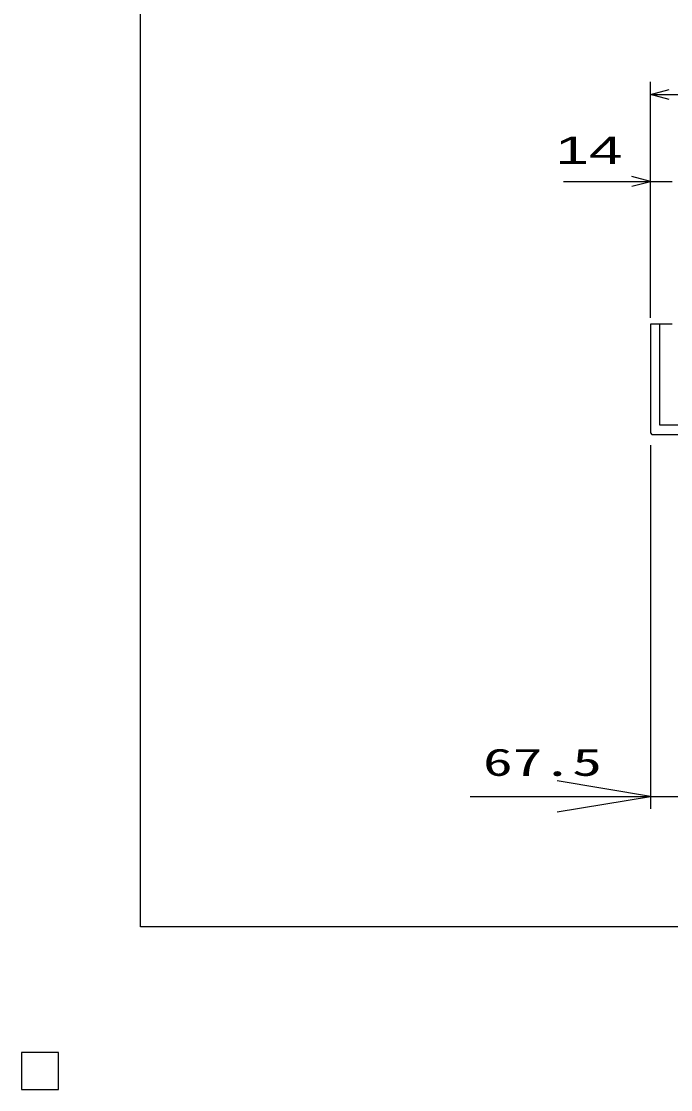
# Model space of a CAD drawing. Units: millimetres, scale not verified. Extents: x -1456 to 1389, y -1026 to 839.
# Drawn here: x -1456 to -1038, y -1026 to -338 of the extents above; entities that cross this region are included whole.
import ezdxf
from ezdxf.enums import TextEntityAlignment as Align

# ---------------------------------------------------------------- set-up
doc = ezdxf.new("R2010")
doc.units = ezdxf.units.MM
doc.header["$LTSCALE"] = 8
for name, color, linetype, lineweight in [('0_2', 150, 'Continuous', 25), ('16', 3, 'Continuous', 25), ('19', 6, 'Continuous', 25), ('22', 4, 'Continuous', 25)]:
    doc.layers.add(name, color=color, linetype=linetype, lineweight=lineweight)
doc.styles.add('ベクトル', font='')
doc.styles.add('ＭＳ ゴシック', font='')
doc.styles.get('ベクトル').set_extended_font_data('ベクトル')
doc.styles.get('ＭＳ ゴシック').set_extended_font_data('MS Gothic')

# ---------------------------------------------------------------- blocks, each defined once
blk = doc.blocks.new('open_arrow')
at = {"color": 0, "linetype": 'Continuous', "lineweight": -2}
blk.add_lwpolyline([(7.5, 1.25), (0, 0), (7.5, -1.25)], dxfattribs=at)

msp = doc.modelspace()

# ---------------------------------------------------------------- linework, layer by layer
at = {"layer": '0_2'}
for p, q in [((-1379.2, -921.2), (-1379.2, 838.8)), ((1388.8, -921.2), (-1379.2, -921.2))]:
    msp.add_line(p, q, dxfattribs=at)
at = {"layer": '16'}
for p, q in [((-1432, -1002), (-1456, -1002)), ((-1456, -1002), (-1456, -1026)), ((-1432, -1002), (-1456, -1002)), ((-1456, -1002), (-1456, -1026)), ((-1432, -1002), (-1456, -1002)), ((-1456, -1002), (-1456, -1026)), ((-1432, -1002), (-1456, -1002)), ((-1456, -1002), (-1456, -1026)), ((-1432, -1002), (-1456, -1002)), ((-1456, -1002), (-1456, -1026)), ((-1432, -1026), (-1432, -1002)), ((-1432, -1026), (-1432, -1002)), ((-1432, -1026), (-1432, -1002)), ((-1432, -1026), (-1432, -1002)), ((-1432, -1026), (-1432, -1002)), ((-1456, -1026), (-1432, -1026)), ((-1456, -1026), (-1432, -1026)), ((-1456, -1026), (-1432, -1026)), ((-1456, -1026), (-1432, -1026)), ((-1456, -1026), (-1432, -1026))]:
    msp.add_line(p, q, dxfattribs=at)
at = {"layer": '19'}
for p, q in [((-1037, -533), (-1051, -533)), ((-1051, -533), (-1051, -603)), ((-1045, -598), (-1045, -533)), ((-547.5, -598), (-1045, -598)), ((-1051, -603), (-1050, -604)), ((-1050, -604), (-547.5, -604))]:
    msp.add_line(p, q, dxfattribs=at)
at = {"layer": '22'}
for p, q in [((-1051, -529), (-1051, -377)), ((-1051, -385), (-1039, -381.8)), ((-1039, -388.2), (-1051, -385)), ((-1051, -385), (-416, -385)), ((-1051, -529), (-1051, -433)), ((-1051, -441), (-1063, -437.8)), ((-1107, -441), (-1051, -441)), ((-1063, -444.2), (-1051, -441)), ((-1051, -441), (-1037, -441)), ((-1051, -611), (-1051, -845.179)), ((-1166.982, -837.179), (-983.5, -837.179))]:
    msp.add_line(p, q, dxfattribs=at)
at = {"layer": '22', "color": 2}
for p, q in [((-1432, -1002), (-1456, -1002)), ((-1456, -1002), (-1456, -1026)), ((-1432, -1002), (-1456, -1002)), ((-1456, -1002), (-1456, -1026)), ((-1432, -1002), (-1456, -1002)), ((-1456, -1002), (-1456, -1026)), ((-1432, -1026), (-1432, -1002)), ((-1432, -1026), (-1432, -1002)), ((-1432, -1026), (-1432, -1002)), ((-1456, -1026), (-1432, -1026)), ((-1456, -1026), (-1432, -1026)), ((-1456, -1026), (-1432, -1026))]:
    msp.add_line(p, q, dxfattribs=at)

# ---------------------------------------------------------------- block references
at = {"layer": '22', "xscale": 8, "yscale": 8, "rotation": 180}
msp.add_blockref('open_arrow', (-1051, -837.179), dxfattribs=at)

# ---------------------------------------------------------------- texts
at = {"layer": '22', "color": 2, "style": 'ベクトル', "width": 1.65}
msp.add_text(' 14 ', height=17.6, dxfattribs=at).set_placement((-1123, -421), align=Align.MIDDLE_LEFT)
at = {"layer": '22', "style": 'ＭＳ ゴシック', "width": 1.6}
msp.add_text('67.5', height=17.6, dxfattribs=at).set_placement((-1082.182, -829.179), align=Align.BOTTOM_RIGHT)

doc.saveas('drawing.dxf')
